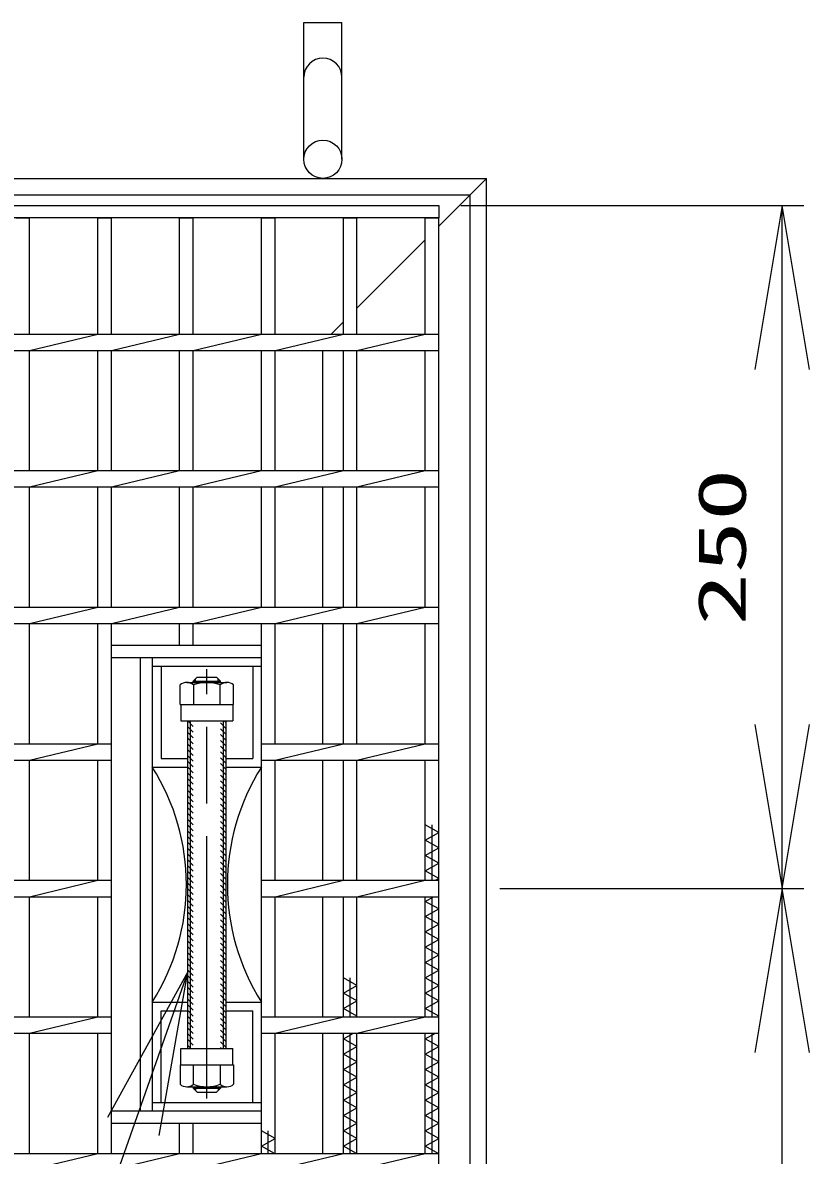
# Model space of a CAD drawing. Units: millimetres, scale not verified. Extents: x -1456 to 1389, y -1026 to 839.
# Drawn here: x -643.5 to -355.3, y 20.8 to 435.5 of the extents above; entities that cross this region are included whole.
import ezdxf
from ezdxf.enums import TextEntityAlignment as Align

# ---------------------------------------------------------------- set-up
doc = ezdxf.new("R2010")
doc.units = ezdxf.units.MM
doc.header["$LTSCALE"] = 8
doc.linetypes.add('CHAIN', pattern=[18.5, 12, -1.5, 3.5, -1.5])
doc.linetypes.add('DASHED', pattern=[7.5, 6, -1.5])
for name, color, linetype, lineweight in [('16', 3, 'Continuous', 25), ('17', 2, 'Continuous', 25), ('19', 6, 'Continuous', 25), ('22', 4, 'Continuous', 25)]:
    doc.layers.add(name, color=color, linetype=linetype, lineweight=lineweight)
doc.styles.add('ＭＳ ゴシック', font='')
doc.styles.get('ＭＳ ゴシック').set_extended_font_data('MS Gothic')

# ---------------------------------------------------------------- blocks, each defined once
blk = doc.blocks.new('open_arrow')
at = {"color": 0, "linetype": 'Continuous', "lineweight": -2}
blk.add_lwpolyline([(7.5, 1.25), (0, 0), (7.5, -1.25)], dxfattribs=at)

msp = doc.modelspace()

# ---------------------------------------------------------------- hatches: boundary and pattern name
at = {"layer": '17', "lineweight": 13}
h = msp.add_hatch(dxfattribs=at)
h.set_pattern_fill('USER', style=0, pattern_type=2)
h.set_pattern_definition([(135, (-114.1, 171.275), (-1.06066, -1.06066), [])])
h.paths.add_polyline_path([(-583, 59.923), (-583, 179.923), (-581, 179.923), (-581, 59.923)])
h = msp.add_hatch(dxfattribs=at)
h.set_pattern_fill('USER', style=0, pattern_type=2)
h.set_pattern_definition([(135, (-107.1, 171.275), (-1.06066, -1.06066), [])])
h.paths.add_polyline_path([(-571, 59.923), (-571, 179.923), (-569, 179.923), (-569, 59.923)])

# ---------------------------------------------------------------- linework, layer by layer
at = {"layer": '16'}
for p, q in [((-976, 368.5), (-491, 368.5)), ((-491, 368.5), (-491, 364)), ((-491, 364), (-976, 364)), ((-646, 364), (-641, 364)), ((-641, 321.5), (-641, 364)), ((-616, 321.5), (-616, 364)), ((-616, 364), (-611, 364)), ((-611, 321.5), (-611, 364)), ((-586, 321.5), (-586, 364)), ((-586, 364), (-581, 364)), ((-581, 321.5), (-581, 364)), ((-556, 321.5), (-556, 364)), ((-556, 364), (-551, 364)), ((-551, 321.5), (-551, 364)), ((-526, 321.5), (-526, 364)), ((-526, 364), (-521, 364)), ((-521, 321.5), (-521, 364)), ((-496, 321.5), (-496, 364)), ((-496, 364), (-491, 364)), ((-491, -127), (-491, 364)), ((-976, 321.5), (-491, 321.5)), ((-641, 315.5), (-616, 321.5)), ((-611, 315.5), (-586, 321.5)), ((-581, 315.5), (-556, 321.5)), ((-551, 315.5), (-526, 321.5)), ((-521, 315.5), (-496, 321.5)), ((-491, 315.5), (-491, 321.5)), ((-976, 315.5), (-491, 315.5)), ((-641, 271.5), (-641, 315.5)), ((-616, 271.5), (-616, 315.5)), ((-611, 271.5), (-611, 315.5)), ((-586, 271.5), (-586, 315.5)), ((-581, 271.5), (-581, 315.5)), ((-556, 271.5), (-556, 315.5)), ((-551, 271.5), (-551, 315.5)), ((-526, 271.5), (-526, 315.5)), ((-521, 271.5), (-521, 315.5)), ((-496, 271.5), (-496, 315.5)), ((-976, 271.5), (-491, 271.5)), ((-641, 265.5), (-616, 271.5)), ((-611, 265.5), (-586, 271.5)), ((-581, 265.5), (-556, 271.5)), ((-551, 265.5), (-526, 271.5)), ((-521, 265.5), (-496, 271.5)), ((-491, 265.5), (-491, 271.5)), ((-976, 265.5), (-491, 265.5)), ((-641, 221.5), (-641, 265.5)), ((-616, 221.5), (-616, 265.5)), ((-611, 221.5), (-611, 265.5)), ((-586, 221.5), (-586, 265.5)), ((-581, 221.5), (-581, 265.5)), ((-556, 221.5), (-556, 265.5)), ((-551, 221.5), (-551, 265.5)), ((-526, 221.5), (-526, 265.5)), ((-521, 221.5), (-521, 265.5)), ((-496, 221.5), (-496, 265.5)), ((-976, 221.5), (-491, 221.5)), ((-641, 215.5), (-616, 221.5)), ((-611, 215.5), (-586, 221.5)), ((-581, 215.5), (-556, 221.5)), ((-551, 215.5), (-526, 221.5)), ((-521, 215.5), (-496, 221.5)), ((-491, 215.5), (-491, 221.5)), ((-976, 215.5), (-491, 215.5)), ((-641, 171.5), (-641, 215.5)), ((-616, 171.5), (-616, 215.5)), ((-611, 50.556), (-611, 215.5)), ((-586, 207.423), (-586, 215.5)), ((-581, 207.423), (-581, 215.5)), ((-556, 171.5), (-556, 215.5)), ((-551, 171.5), (-551, 215.5)), ((-526, 171.5), (-526, 215.5)), ((-521, 171.5), (-521, 215.5)), ((-496, 171.5), (-496, 215.5)), ((-976, 171.5), (-611, 171.5)), ((-641, 165.5), (-616, 171.5)), ((-556, 171.5), (-491, 171.5)), ((-551, 165.5), (-526, 171.5)), ((-521, 165.5), (-496, 171.5)), ((-491, 165.5), (-491, 171.5)), ((-976, 165.5), (-611, 165.5)), ((-641, 121.5), (-641, 165.5)), ((-616, 121.5), (-616, 165.5)), ((-611, 121.5), (-611, 165.5)), ((-556, 106.862), (-556, 165.5)), ((-556, 165.5), (-491, 165.5)), ((-551, 121.5), (-551, 165.5)), ((-526, 121.5), (-526, 165.5)), ((-521, 121.5), (-521, 165.5)), ((-496, 121.5), (-496, 165.5)), ((-491, 139), (-496, 141.8)), ((-493.5, 121.5), (-493.5, 141.8)), ((-496, 136.2), (-491, 139)), ((-491, 133.4), (-496, 136.2)), ((-496, 130.6), (-491, 133.4)), ((-491, 127.8), (-496, 130.6)), ((-496, 125), (-491, 127.8)), ((-491, 122.2), (-496, 125)), ((-976, 121.5), (-611, 121.5)), ((-641, 115.5), (-616, 121.5)), ((-556, 121.5), (-491, 121.5)), ((-551, 115.5), (-526, 121.5)), ((-521, 115.5), (-496, 121.5)), ((-492.25, 121.5), (-491, 122.2)), ((-491, 115.5), (-491, 121.5)), ((-976, 115.5), (-611, 115.5)), ((-641, 71.5), (-641, 115.5)), ((-616, 71.5), (-616, 115.5)), ((-611, 71.5), (-611, 115.5)), ((-556, 71.5), (-556, 115.5)), ((-556, 115.5), (-491, 115.5)), ((-551, 71.5), (-551, 115.5)), ((-526, 71.5), (-526, 115.5)), ((-521, 71.5), (-521, 115.5)), ((-496, 71.5), (-496, 115.5)), ((-496, 113.8), (-492.964, 115.5)), ((-491, 111), (-496, 113.8)), ((-493.5, 71.5), (-493.5, 115.5)), ((-496, 108.2), (-491, 111)), ((-491, 105.4), (-496, 108.2)), ((-496, 102.6), (-491, 105.4)), ((-491, 99.8), (-496, 102.6)), ((-496, 97), (-491, 99.8)), ((-491, 94.2), (-496, 97)), ((-496, 91.4), (-491, 94.2)), ((-491, 88.6), (-496, 91.4)), ((-496, 85.8), (-491, 88.6)), ((-521, 83), (-526, 85.8)), ((-526, 80.2), (-521, 83)), ((-523.5, 71.5), (-523.5, 85.8)), ((-491, 83), (-496, 85.8)), ((-496, 80.2), (-491, 83)), ((-521, 77.4), (-526, 80.2)), ((-491, 77.4), (-496, 80.2)), ((-526, 74.6), (-521, 77.4)), ((-496, 74.6), (-491, 77.4)), ((-976, 71.5), (-611, 71.5)), ((-641, 65.5), (-616, 71.5)), ((-556, 71.5), (-491, 71.5)), ((-551, 65.5), (-526, 71.5)), ((-521, 71.8), (-526, 74.6)), ((-521.536, 71.5), (-521, 71.8)), ((-521, 65.5), (-496, 71.5)), ((-491, 71.8), (-496, 74.6)), ((-491.536, 71.5), (-491, 71.8)), ((-491, 65.5), (-491, 71.5)), ((-976, 65.5), (-611, 65.5)), ((-641, 21.5), (-641, 65.5)), ((-616, 21.5), (-616, 65.5)), ((-611, 21.5), (-611, 65.5)), ((-556, 21.5), (-556, 65.5)), ((-556, 65.5), (-491, 65.5)), ((-551, 21.5), (-551, 65.5)), ((-526, 21.5), (-526, 65.5)), ((-526, 63.4), (-522.25, 65.5)), ((-521, 60.6), (-526, 63.4)), ((-523.5, 21.5), (-523.5, 65.5)), ((-521, 21.5), (-521, 65.5)), ((-496, 21.5), (-496, 65.5)), ((-496, 63.4), (-492.25, 65.5)), ((-491, 60.6), (-496, 63.4)), ((-493.5, 21.5), (-493.5, 65.5)), ((-526, 57.8), (-521, 60.6)), ((-496, 57.8), (-491, 60.6)), ((-521, 55), (-526, 57.8)), ((-526, 52.2), (-521, 55)), ((-491, 55), (-496, 57.8)), ((-496, 52.2), (-491, 55)), ((-521, 49.4), (-526, 52.2)), ((-491, 49.4), (-496, 52.2)), ((-526, 46.6), (-521, 49.4)), ((-521, 43.8), (-526, 46.6)), ((-496, 46.6), (-491, 49.4)), ((-491, 43.8), (-496, 46.6)), ((-526, 41), (-521, 43.8)), ((-496, 41), (-491, 43.8)), ((-521, 38.2), (-526, 41)), ((-526, 35.4), (-521, 38.2)), ((-491, 38.2), (-496, 41)), ((-496, 35.4), (-491, 38.2)), ((-521, 32.6), (-526, 35.4)), ((-491, 32.6), (-496, 35.4)), ((-586, 21.5), (-586, 32.423)), ((-581, 21.5), (-581, 32.423)), ((-551, 27), (-556, 29.8)), ((-553.5, 21.5), (-553.5, 29.8)), ((-526, 29.8), (-521, 32.6)), ((-521, 27), (-526, 29.8)), ((-496, 29.8), (-491, 32.6)), ((-491, 27), (-496, 29.8)), ((-556, 24.2), (-551, 27)), ((-526, 24.2), (-521, 27)), ((-496, 24.2), (-491, 27)), ((-976, 21.5), (-491, 21.5)), ((-641, 15.5), (-616, 21.5)), ((-611, 15.5), (-586, 21.5)), ((-581, 15.5), (-556, 21.5)), ((-551.179, 21.5), (-556, 24.2)), ((-551, 15.5), (-526, 21.5)), ((-521.179, 21.5), (-526, 24.2)), ((-521, 15.5), (-496, 21.5)), ((-491, 21.4), (-496, 24.2)), ((-491, 15.5), (-491, 21.5))]:
    msp.add_line(p, q, dxfattribs=at)
at = {"layer": '17', "color": 3}
for p, q in [((-556, 207.423), (-611, 207.423)), ((-556, 202.923), (-611, 202.923)), ((-600.5, 202.923), (-600.5, 36.923)), ((-596, 202.923), (-596, 36.923)), ((-556, 199.723), (-596, 199.723)), ((-556, 162.923), (-556, 202.923)), ((-556, 36.923), (-556, 76.923)), ((-596, 40.123), (-556, 40.123)), ((-556, 36.923), (-611, 36.923)), ((-556, 32.423), (-611, 32.423))]:
    msp.add_line(p, q, dxfattribs=at)
at = {"layer": '17', "color": 3, "linetype": 'DASHED'}
for p, q in [((-592.8, 199.723), (-592.8, 166.123)), ((-559.2, 199.723), (-559.2, 166.123)), ((-592.8, 166.123), (-583, 166.123)), ((-569, 166.123), (-559.2, 166.123)), ((-596, 162.923), (-583, 162.923)), ((-569, 162.923), (-556, 162.923)), ((-596, 76.923), (-583, 76.923)), ((-569, 76.923), (-556, 76.923)), ((-592.8, 40.123), (-592.8, 73.723)), ((-592.8, 73.723), (-583, 73.723)), ((-569, 73.723), (-559.2, 73.723)), ((-559.2, 40.123), (-559.2, 73.723))]:
    msp.add_line(p, q, dxfattribs=at)
at = {"layer": '17'}
for p, q in [((-581, 194.423), (-579.5, 195.923)), ((-580.188, 193.923), (-580.188, 195.235)), ((-579.5, 195.923), (-572.5, 195.923)), ((-571, 194.423), (-572.5, 195.923)), ((-571.812, 193.923), (-571.812, 195.235)), ((-585.815, 185.923), (-585.815, 193.02)), ((-583.361, 193.923), (-568.639, 193.923)), ((-581, 193.923), (-581, 194.423)), ((-581, 194.423), (-571, 194.423)), ((-580.907, 193.02), (-580.907, 185.923)), ((-571.093, 185.923), (-571.093, 193.02)), ((-571, 193.923), (-571, 194.423)), ((-566.185, 185.923), (-566.185, 193.02)), ((-585.815, 185.923), (-566.185, 185.923)), ((-585.5, 185.923), (-566.5, 185.923)), ((-585.5, 185.923), (-585.5, 179.923)), ((-566.5, 185.923), (-566.5, 179.923)), ((-585.5, 179.923), (-566.5, 179.923)), ((-582, 59.923), (-582, 179.923)), ((-570, 179.923), (-570, 59.923)), ((-585.5, 59.923), (-566.5, 59.923)), ((-585.5, 53.923), (-585.5, 59.923)), ((-566.5, 53.923), (-566.5, 59.923)), ((-585.815, 53.923), (-585.815, 46.827)), ((-585.815, 53.923), (-566.185, 53.923)), ((-585.5, 53.923), (-566.5, 53.923)), ((-580.907, 46.827), (-580.907, 53.923)), ((-571.093, 53.923), (-571.093, 46.827)), ((-566.185, 53.923), (-566.185, 46.827)), ((-583.361, 45.923), (-568.639, 45.923)), ((-581, 45.923), (-581, 45.423)), ((-580.188, 45.923), (-580.188, 44.611)), ((-571.812, 45.923), (-571.812, 44.611)), ((-571, 45.923), (-571, 45.423)), ((-581, 45.423), (-571, 45.423)), ((-581, 45.423), (-579.5, 43.923)), ((-579.5, 43.923), (-572.5, 43.923)), ((-571, 45.423), (-572.5, 43.923))]:
    msp.add_line(p, q, dxfattribs=at)
at = {"layer": '17', "color": 33, "linetype": 'CHAIN'}
msp.add_line((-576, 41.642), (-576, 198.805), dxfattribs=at)
at = {"layer": '17', "color": 7}
for p, q in [((-583, 59.923), (-583, 179.923)), ((-569, 179.923), (-569, 59.923))]:
    msp.add_line(p, q, dxfattribs=at)
at = {"layer": '17'}
for centre, radius, start, end in [((-583.361, 190.139), 3.784, 49.5701, 130.4299), ((-576, 180.144), 13.779, 69.13594, 110.86406), ((-568.639, 190.139), 3.784, 49.5701, 130.4299), ((-583.361, 49.707), 3.784, 229.5701, 310.4299), ((-576, 59.702), 13.779, 249.13594, 290.86406), ((-568.639, 49.707), 3.784, 229.5701, 310.4299)]:
    msp.add_arc(centre, radius, start, end, dxfattribs=at)
at = {"layer": '17', "color": 3}
for centre, start, end in [((-663.71, 119.923), 327.58195, 32.41805), ((-488.29, 119.923), 147.58195, 212.41805)]:
    msp.add_arc(centre, 80.21, start, end, dxfattribs=at)
at = {"layer": '19'}
for p, q in [((-540.5, 385.5), (-540.5, 435.5)), ((-540.5, 435.5), (-526.5, 435.5)), ((-526.5, 385.5), (-526.5, 435.5)), ((-993.5, 378.5), (-473.5, 378.5)), ((-491, 361), (-473.5, 378.5)), ((-473.5, -141.5), (-473.5, 378.5)), ((-987.5, 372.5), (-479.5, 372.5)), ((-479.5, -135.5), (-479.5, 372.5)), ((-521, 331), (-496, 356)), ((-530.5, 321.5), (-526, 326)), ((-533.5, 271.5), (-533.5, 315.5)), ((-533.5, 221.5), (-533.5, 265.5)), ((-533.5, 171.5), (-533.5, 215.5)), ((-533.5, 121.5), (-533.5, 165.5)), ((-533.5, 71.5), (-533.5, 115.5)), ((-533.5, 21.5), (-533.5, 65.5))]:
    msp.add_line(p, q, dxfattribs=at)
msp.add_circle((-533.5, 385.5), 7, dxfattribs=at)
msp.add_arc((-533.5, 415.5), 7, 0, 180, dxfattribs=at)
at = {"layer": '22'}
for p, q in [((-483, 368.5), (-357.261, 368.5)), ((-365.261, 118.5), (-365.261, 368.5)), ((-468.661, 118.5), (-357.261, 118.5)), ((-468.661, 118.5), (-357.261, 118.5)), ((-365.261, -131.5), (-365.261, 118.5))]:
    msp.add_line(p, q, dxfattribs=at)
msp.add_lwpolyline([(-583, 87.982), (-699.213, -242.026), (-849.613, -242.026)], dxfattribs=at)

# ---------------------------------------------------------------- block references
at = {"layer": '22', "xscale": 8, "yscale": 8}
for p, rotation in [((-365.261, 368.5), 270), ((-365.261, 118.5), 90), ((-365.261, 118.5), 270), ((-583, 87.982), 250.6)]:
    msp.add_blockref('open_arrow', p, dxfattribs=dict(at, rotation=rotation))

# ---------------------------------------------------------------- texts
at = {"layer": '22', "style": 'ＭＳ ゴシック', "width": 1.6}
msp.add_text('250', height=17.6, rotation=90, dxfattribs=at).set_placement((-373.261, 243.5), align=Align.BOTTOM_CENTER)

doc.saveas('drawing.dxf')
